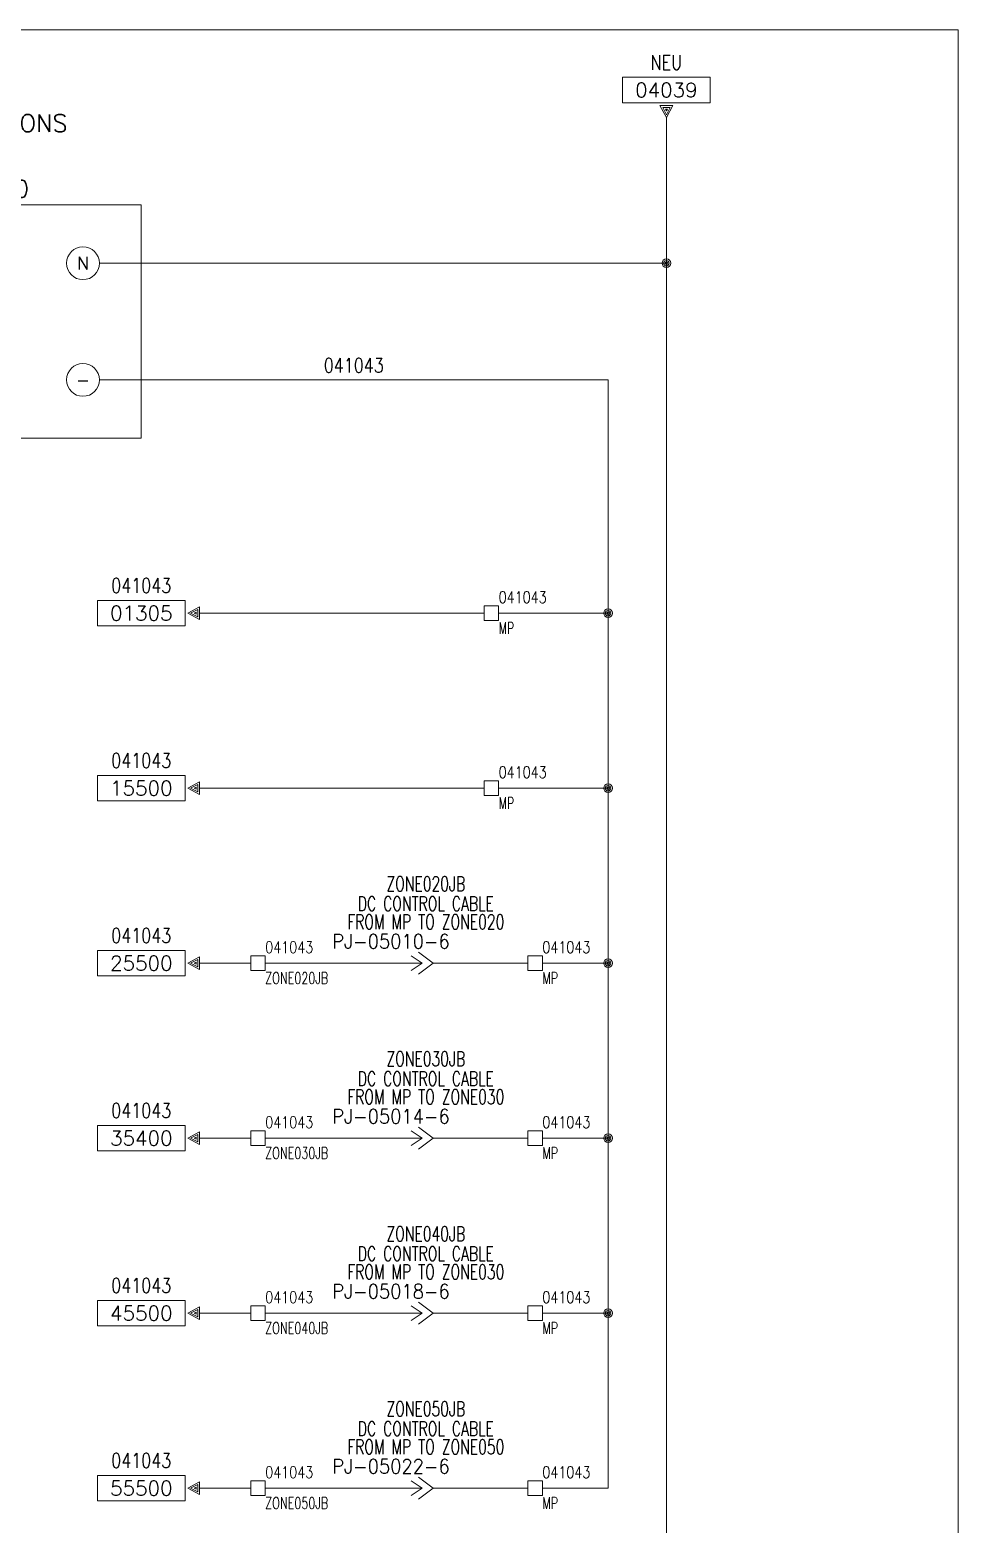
# Model space of a CAD drawing. Header units: inches. Extents: x 0 to 17, y 0 to 23.
# Drawn here: x 9.05 to 17, y 10.19 to 23 of the extents above; entities that cross this region are included whole.
import ezdxf
from ezdxf.enums import TextEntityAlignment as Align

# ---------------------------------------------------------------- set-up
doc = ezdxf.new("R2010")
doc.units = ezdxf.units.IN
doc.header["$MEASUREMENT"] = 0
doc.layers.get('0').update_dxf_attribs({"lineweight": 5})
for name, color, linetype, lineweight in [('DESC', 1, 'Continuous', 5), ('DESCCHILD', 1, 'Continuous', 5), ('LOC', 252, 'Continuous', 5), ('MISC', 2, 'Continuous', 5), ('SYMS', 7, 'Continuous', 5), ('TAGS', 2, 'Continuous', 5), ('TERMS', 2, 'Continuous', 5), ('Title_Block_Info', 2, 'Continuous', 5), ('WIRENO', 1, 'Continuous', 5), ('WIRES', 7, 'Continuous', 5), ('XREF', 1, 'Continuous', 5)]:
    doc.layers.add(name, color=color, linetype=linetype, lineweight=lineweight)
doc.layers.add('WIRENO_DEST', color=1, linetype='Continuous')
doc.styles.get("Standard").update_dxf_attribs({"font": 'romans.shx'})
doc.styles.add('WD', font='romans.shx')

# ---------------------------------------------------------------- blocks, each defined once
blk = doc.blocks.new('HA2D2')
for p, q in [((0.375, 0.344), (-0.375, 0.344)), ((-0.375, 0.344), (-0.375, 0.125)), ((0.375, 0.125), (0.375, 0.344)), ((-0.375, 0.125), (0.375, 0.125)), ((0.055, 0.102), (-0.055, 0.102)), ((-0.055, 0.102), (0, 0)), ((0, 0.023), (-0.031, 0.086)), ((-0.031, 0.086), (0.031, 0.086)), ((0, 0.055), (-0.008, 0.07)), ((-0.008, 0.07), (0.008, 0.07)), ((0, 0), (0.055, 0.102)), ((0.031, 0.086), (0, 0.023)), ((0.008, 0.07), (0, 0.055))]:
    blk.add_line(p, q)
at = {"style": 'WD', "width": 0.8, "flags": 8}
for tag, p in [('DESC1', (0, 0.722)), ('WIRENO', (0, 0.534))]:
    blk.add_attdef(tag, text='', height=0.125, dxfattribs=at).set_placement(p, align=Align.TOP_CENTER)
at = {"style": 'WD'}
blk.add_attdef('XREF', text='', height=0.125, dxfattribs=at).set_placement((0, 0.172), align=Align.CENTER)
at = {"style": 'WD', "flags": 1}
for tag, p in [('X8TERM01', (0, 0)), ('SIGCODE', (0.088, 0.066))]:
    blk.add_attdef(tag, p, '', height=0.01, dxfattribs=at)
blk = doc.blocks.new('WDDOT')
for radius in [0.0375, 0.0234, 0.0116]:
    blk.add_circle((0, 0), radius)
blk = doc.blocks.new('HPS11_24VDC_1PH_POWER_SUPPLY')
at = {"linetype": 'Continuous'}
blk.add_lwpolyline([(-1.5, 0.5), (1.5, 0.5), (1.5, -1.5), (-1.5, -1.5)], close=True, dxfattribs=at)
for centre in [(-1, 0), (1, 0), (-1, -1), (0, -1), (1, -1)]:
    blk.add_circle(centre, 0.141)
at = {"style": 'WD'}
for tag, p in [('LOC', (0, 1.312)), ('DESC1', (0, 1.125)), ('DESC2', (0, 0.938)), ('DESC3', (0, 0.75)), ('TAG1', (0, 0.562))]:
    blk.add_attdef(tag, text='', height=0.15, dxfattribs=at).set_placement(p, align=Align.CENTER)
blk.add_attdef('INST', (-0.25, 0.25), '', height=0.15, dxfattribs=at)
at = {"style": 'WD', "flags": 1}
for tag, p, height in [('X2TERM01', (-1, 0.141), 0.015), ('X2TERM05', (1, 0.141), 0.015), ('X4TERM01', (-1.141, 0), 0.015), ('X1TERM05', (1.141, 0), 0.015), ('FAMILY', (-0.062, -0.312), 0.01), ('MFG', (-0.062, -0.375), 0.01), ('ASSYCODE', (-0.062, -0.5), 0.01), ('CAT', (-0.062, -0.438), 0.01), ('X4TERM02', (-1.141, -1), 0.015), ('X1TERM04', (1.141, -1), 0.015), ('X8TERM02', (-1, -1.141), 0.015), ('X8TERM03', (0, -1.141), 0.015), ('X8TERM04', (1, -1.141), 0.015)]:
    blk.add_attdef(tag, p, '', height=height, dxfattribs=at)
at = {"linetype": 'Continuous', "style": 'WD'}
for tag, p in [('TERM01', (-1, 0)), ('TERM05', (1, 0)), ('TERM02', (-1, -1)), ('TERM03', (0, -1)), ('TERM04', (1, -1))]:
    blk.add_attdef(tag, text='', height=0.109, dxfattribs=at).set_placement(p, align=Align.MIDDLE)
blk = doc.blocks.new('HT0W01')
for p, q in [((-0.062, 0.062), (0.062, 0.062)), ((-0.062, -0.062), (-0.062, 0.062)), ((0.062, 0.062), (0.062, -0.062)), ((0.062, -0.062), (-0.062, -0.062))]:
    blk.add_line(p, q)
at = {"style": 'WD', "width": 0.7}
for tag, p in [('INST', (0.062, 0.214)), ('LOC', (0.062, -0.178))]:
    blk.add_attdef(tag, p, '', height=0.1, dxfattribs=at)
at = {"linetype": 'Continuous', "style": 'WD'}
for tag, p, width, flags in [('WIRENO', (0.062, 0.087), 0.8, 8), ('TAGSTRIP', (0.05, -0.297), 0.9, 8), ('CAT', (0.213, -0.406), 0.8, 1)]:
    blk.add_attdef(tag, p, '', height=0.1, dxfattribs=dict(at, width=width, flags=flags))
at = {"style": 'WD', "flags": 1}
for tag, p, height in [('X4TERM01', (-0.062, 0), 0.01), ('X4TERMDESC01', (-0.055, -0.023), 0.025), ('X2TERMDESC01', (-0.006, 0.029), 0.025), ('X2TERM01', (0, 0.062), 0.01), ('X1TERMDESC01', (0.039, 0.007), 0.025), ('X1TERM01', (0.062, 0), 0.01), ('X8TERM01', (0, -0.062), 0.01), ('X8TERMDESC01', (0, -0.054), 0.025)]:
    blk.add_attdef(tag, p, '', height=height, dxfattribs=at)
at = {"linetype": 'Continuous', "style": 'WD', "width": 0.8, "flags": 1}
blk.add_attdef('MFG', text='', height=0.1, dxfattribs=at).set_placement((0.088, -0.406), align=Align.RIGHT)
at = {"style": 'WD', "width": 0.7, "flags": 1}
blk.add_attdef('ASSYCODE', (0.062, -0.281), '', height=0.01, dxfattribs=at)
blk = doc.blocks.new('HC02PJ1')
for p, q in [((-0.031, 0), (-0.125, 0.062)), ((-0.031, 0), (-0.125, -0.062)), ((-0.031, 0), (-0.094, 0)), ((0.062, 0), (-0.062, 0.094)), ((0.062, 0), (-0.062, -0.094))]:
    blk.add_line(p, q)
at = {"style": 'WD', "width": 0.7}
for tag, p in [('INST', (0.146, 0.787)), ('LOC', (0, 0.618)), ('DESC1', (0, 0.448)), ('DESC2', (0, 0.292))]:
    blk.add_attdef(tag, text='', height=0.125, dxfattribs=at).set_placement(p, align=Align.CENTER)
at = {"style": 'WD', "width": 0.9}
blk.add_attdef('TAG2', text='', height=0.125, dxfattribs=at).set_placement((-0.016, 0.125), align=Align.RIGHT)
at = {"linetype": 'Continuous', "style": 'WD', "width": 0.9, "flags": 8}
blk.add_attdef('DELIM', text='', height=0.125, dxfattribs=at).set_placement((0.047, 0.125), align=Align.CENTER)
at = {"style": 'WD'}
for tag, p in [('X2LINK', (-0.062, 0.125)), ('X8LINK', (-0.062, -0.125))]:
    blk.add_attdef(tag, p, '', height=0.01, dxfattribs=at)
for tag, p, flags in [('FAMILY', (0.048, 0.121), 9), ('X4TERMDESC01', (-0.106, 0.021), 1), ('X4TERM01', (-0.094, 0), 1), ('X1TERMDESC01', (0.062, 0.021), 1), ('X1TERM01', (0.062, 0), 1)]:
    blk.add_attdef(tag, p, '', height=0.01, dxfattribs=dict(at, flags=flags))
at = {"linetype": 'Continuous', "style": 'WD', "width": 0.9, "flags": 8}
blk.add_attdef('TERM01', (0.109, 0.125), '', height=0.125, dxfattribs=at)
blk = doc.blocks.new('HA2S3')
for p, q in [((-0.125, 0.109), (-0.875, 0.109)), ((-0.875, 0.109), (-0.875, -0.109)), ((-0.125, 0.109), (-0.125, -0.109)), ((0, 0.055), (-0.102, 0)), ((-0.102, 0), (0, -0.055)), ((-0.078, 0), (-0.016, 0.031)), ((-0.016, -0.031), (-0.078, 0)), ((-0.047, 0), (-0.031, 0.008)), ((-0.031, -0.008), (-0.047, 0)), ((-0.031, 0.008), (-0.031, -0.008)), ((-0.016, 0.031), (-0.016, -0.031)), ((0, -0.055), (0, 0.055)), ((-0.875, -0.109), (-0.125, -0.109))]:
    blk.add_line(p, q)
at = {"style": 'WD', "width": 0.8, "flags": 8}
for tag, p in [('DESC1', (-0.5, 0.487)), ('WIRENO', (-0.5, 0.3))]:
    blk.add_attdef(tag, text='', height=0.125, dxfattribs=at).set_placement(p, align=Align.TOP_CENTER)
at = {"style": 'WD'}
blk.add_attdef('XREF', text='', height=0.125, dxfattribs=at).set_placement((-0.5, -0.062), align=Align.CENTER)
at = {"style": 'WD', "flags": 1}
for tag, p in [('SIGCODE', (-0.099, 0.066)), ('X1TERM01', (0, 0))]:
    blk.add_attdef(tag, p, '', height=0.01, dxfattribs=at)
blk = doc.blocks.new('WD_WNH')
at = {"linetype": 'Continuous', "style": 'WD', "width": 0.8}
blk.add_attdef('WIRENO', text='', height=0.125, dxfattribs=at).set_placement((0, 0.0625), align=Align.CENTER)
blk = doc.blocks.new('TB_P')
at = {"color": 5, "linetype": 'Continuous'}
blk.add_lwpolyline([(0, 0), (17, 0), (17, 23), (0, 23)], close=True, dxfattribs=at)
at = {"color": 2, "linetype": 'Continuous', "style": 'WD', "flags": 1}
for tag, p in [('REV1_NO', (1.734, 3.29)), ('REV1_BY', (7.303, 3.29)), ('REV1_DATE', (9.562, 3.29)), ('REV2_NO', (1.734, 3.04)), ('REV2_BY', (7.303, 3.04)), ('REV2_DATE', (9.562, 3.04)), ('REV3_NO', (1.734, 2.79)), ('REV3_BY', (7.303, 2.79)), ('REV3_DATE', (9.562, 2.79)), ('REV4_NO', (1.734, 2.54)), ('REV4_BY', (7.303, 2.54)), ('REV4_DATE', (9.562, 2.54)), ('REV5_NO', (1.734, 2.29)), ('REV5_BY', (7.303, 2.29)), ('REV5_DATE', (9.562, 2.29)), ('REV6_NO', (1.734, 2.04)), ('REV6_BY', (7.303, 2.04)), ('REV6_DATE', (9.562, 2.04)), ('REV7_NO', (1.734, 1.79)), ('REV7_BY', (7.303, 1.79)), ('REV7_DATE', (9.562, 1.79)), ('REV8_NO', (1.734, 1.54)), ('REV8_BY', (7.303, 1.54)), ('REV8_DATE', (9.562, 1.54)), ('REV9_NO', (1.734, 1.29)), ('REV9_BY', (7.303, 1.29)), ('REV9_DATE', (9.562, 1.29))]:
    blk.add_attdef(tag, text='', height=0.15, dxfattribs=at).set_placement(p, align=Align.MIDDLE_CENTER)
for tag, p in [('REV1_CHANGE', (2.292, 3.29)), ('REV2_CHANGE', (2.292, 3.04)), ('REV3_CHANGE', (2.292, 2.79)), ('REV4_CHANGE', (2.292, 2.54)), ('REV5_CHANGE', (2.292, 2.29)), ('REV6_CHANGE', (2.292, 2.04)), ('REV7_CHANGE', (2.292, 1.79)), ('REV8_CHANGE', (2.292, 1.54)), ('REV9_CHANGE', (2.292, 1.29))]:
    blk.add_attdef(tag, text='', height=0.15, dxfattribs=at).set_placement(p, align=Align.MIDDLE_LEFT)
at = {"layer": 'Title_Block_Info', "ltscale": 0.1}
for tag, p in [('CUSTOMER', (6.842, 0.833)), ('JOB DESCRIPTION LINE', (6.842, 0.5)), ('DRAWING DESCRIPTION', (6.842, 0.167))]:
    blk.add_attdef(tag, text='', height=0.15, dxfattribs=at).set_placement(p, align=Align.MIDDLE_LEFT)
at = {"layer": 'Title_Block_Info', "ltscale": 0.1, "style": 'WD'}
for tag, p in [('JOB #', (12.752, 0.833)), ('SEC. NO.', (14.75, 0.833)), ('SHT. NO.', (16.312, 0.833)), ('NAME', (12.795, 0.5)), ('REV', (16.194, 0.5))]:
    blk.add_attdef(tag, text='', height=0.125, dxfattribs=at).set_placement(p, align=Align.MIDDLE_CENTER)
blk.add_attdef('DATE', text='', height=0.125, dxfattribs=at).set_placement((15.188, 0.5), align=Align.MIDDLE_RIGHT)
blk.add_attdef('FILE NUMBER', text='', height=0.125, dxfattribs=at).set_placement((12.591, 0.167), align=Align.MIDDLE_LEFT)

msp = doc.modelspace()

# ---------------------------------------------------------------- linework, layer by layer
at = {"layer": 'WIRES'}
for p, q in [((14.5, 22.25), (14.5, 2.25)), ((9.641, 21), (14.5, 21)), ((9.641, 20), (14, 20)), ((14, 20), (14, 17.5)), ((12.938, 18), (10.5, 18)), ((13.062, 18), (14, 18)), ((14, 17.5), (14, 10.5)), ((12.938, 16.5), (10.5, 16.5)), ((13.062, 16.5), (14, 16.5)), ((10.5, 15), (10.938, 15)), ((11.062, 15), (12.344, 15)), ((12.5, 15), (13.312, 15)), ((13.437, 15), (14, 15)), ((10.5, 13.5), (10.938, 13.5)), ((11.062, 13.5), (12.344, 13.5)), ((12.5, 13.5), (13.312, 13.5)), ((12.5, 13.5), (13.312, 13.5)), ((13.437, 13.5), (14, 13.5)), ((10.5, 12), (10.938, 12)), ((11.062, 12), (12.344, 12)), ((12.5, 12), (13.312, 12)), ((12.5, 12), (13.312, 12)), ((13.437, 12), (14, 12)), ((10.5, 10.5), (10.938, 10.5)), ((11.062, 10.5), (12.344, 10.5)), ((12.5, 10.5), (13.312, 10.5)), ((12.5, 10.5), (13.312, 10.5)), ((12.5, 10.5), (13.312, 10.5)), ((13.437, 10.5), (14, 10.5))]:
    msp.add_line(p, q, dxfattribs=at)

# ---------------------------------------------------------------- block references
msp.add_blockref('TB_P', (0, 0))
at = {"layer": 'SYMS'}
ref = msp.add_blockref('HA2D2', (14.5, 22.25), dxfattribs=at)
ref.add_attrib('XREF', '04039', dxfattribs={"layer": 'XREF', "height": 0.125, "style": 'WD'}).set_placement((14.5, 22.422), align=Align.CENTER)
ref.add_attrib('WIRENO', 'NEU', dxfattribs={"layer": 'WIRENO_DEST', "height": 0.125, "style": 'WD', "width": 0.8, "flags": 8}).set_placement((14.5, 22.784), align=Align.TOP_CENTER)
ref = msp.add_blockref('HPS11_24VDC_1PH_POWER_SUPPLY', (8.5, 21), dxfattribs=at)
ref.add_attrib('TAG1', 'PS-04130', dxfattribs={"layer": 'TAGS', "height": 0.15, "style": 'WD'}).set_placement((8.5, 21.562), align=Align.CENTER)
ref.add_attrib('DESC3', 'SUPPLY', dxfattribs={"layer": 'DESC', "height": 0.15, "style": 'WD'}).set_placement((8.5, 21.75), align=Align.CENTER)
ref.add_attrib('DESC2', 'POWER', dxfattribs={"layer": 'DESC', "height": 0.15, "style": 'WD'}).set_placement((8.5, 21.938), align=Align.CENTER)
ref.add_attrib('DESC1', 'COMMUNICATIONS', dxfattribs={"layer": 'DESC', "height": 0.15, "style": 'WD'}).set_placement((8.5, 22.125), align=Align.CENTER)
ref.add_attrib('LOC', 'MP', dxfattribs={"layer": 'LOC', "height": 0.15, "style": 'WD'}).set_placement((8.5, 22.312), align=Align.CENTER)
ref.add_attrib('TERM01', 'L', dxfattribs={"layer": 'TERMS', "linetype": 'Continuous', "height": 0.109, "style": 'WD'}).set_placement((7.5, 21), align=Align.MIDDLE)
ref.add_attrib('TERM02', '+', dxfattribs={"layer": 'TERMS', "linetype": 'Continuous', "height": 0.109, "style": 'WD'}).set_placement((7.5, 20), align=Align.MIDDLE)
ref.add_attrib('TERM03', 'G', dxfattribs={"layer": 'TERMS', "linetype": 'Continuous', "height": 0.109, "style": 'WD'}).set_placement((8.5, 20), align=Align.MIDDLE)
ref.add_attrib('TERM04', '-', dxfattribs={"layer": 'TERMS', "linetype": 'Continuous', "height": 0.109, "style": 'WD'}).set_placement((9.5, 20), align=Align.MIDDLE)
ref.add_attrib('TERM05', 'N', dxfattribs={"layer": 'TERMS', "linetype": 'Continuous', "height": 0.109, "style": 'WD'}).set_placement((9.5, 21), align=Align.MIDDLE)
for p in [(14.5, 21), (14, 18), (14, 16.5), (14, 15), (14, 13.5), (14, 12)]:
    msp.add_blockref('WDDOT', p, dxfattribs=at)
ref = msp.add_blockref('HA2S3', (10.5, 18), dxfattribs=at)
ref.add_attrib('XREF', '01305', dxfattribs={"layer": 'XREF', "height": 0.125, "style": 'WD'}).set_placement((10, 17.938), align=Align.CENTER)
ref.add_attrib('WIRENO', '041043', dxfattribs={"layer": 'WIRENO', "height": 0.125, "style": 'WD', "width": 0.8, "flags": 8}).set_placement((10, 18.3), align=Align.TOP_CENTER)
ref = msp.add_blockref('HT0W01', (13, 18), dxfattribs=at)
ref.add_attrib('WIRENO', '041043', (13.062, 18.087), dxfattribs={"layer": 'WIRENO', "linetype": 'Continuous', "height": 0.1, "style": 'WD', "width": 0.8, "flags": 8})
ref.add_attrib('LOC', 'MP', (13.062, 17.822), dxfattribs={"layer": 'LOC', "height": 0.1, "style": 'WD', "width": 0.7})
ref = msp.add_blockref('HA2S3', (10.5, 16.5), dxfattribs=at)
ref.add_attrib('XREF', '15500', dxfattribs={"layer": 'XREF', "height": 0.125, "style": 'WD'}).set_placement((10, 16.438), align=Align.CENTER)
ref.add_attrib('WIRENO', '041043', dxfattribs={"layer": 'WIRENO', "height": 0.125, "style": 'WD', "width": 0.8, "flags": 8}).set_placement((10, 16.8), align=Align.TOP_CENTER)
ref = msp.add_blockref('HT0W01', (13, 16.5), dxfattribs=at)
ref.add_attrib('WIRENO', '041043', (13.062, 16.587), dxfattribs={"layer": 'WIRENO', "linetype": 'Continuous', "height": 0.1, "style": 'WD', "width": 0.8, "flags": 8})
ref.add_attrib('LOC', 'MP', (13.062, 16.322), dxfattribs={"layer": 'LOC', "height": 0.1, "style": 'WD', "width": 0.7})
ref = msp.add_blockref('HC02PJ1', (12.438, 15), dxfattribs=at)
ref.add_attrib('DESC1', 'DC CONTROL CABLE', dxfattribs={"layer": 'DESCCHILD', "height": 0.125, "style": 'WD', "width": 0.7}).set_placement((12.438, 15.448), align=Align.CENTER)
ref.add_attrib('DESC2', 'FROM MP TO ZONE020', dxfattribs={"layer": 'DESCCHILD', "height": 0.125, "style": 'WD', "width": 0.7}).set_placement((12.438, 15.292), align=Align.CENTER)
ref.add_attrib('LOC', 'ZONE020JB', dxfattribs={"layer": 'LOC', "height": 0.125, "style": 'WD', "width": 0.7}).set_placement((12.438, 15.618), align=Align.CENTER)
ref.add_attrib('TERM01', '6', (12.547, 15.125), dxfattribs={"layer": 'TERMS', "linetype": 'Continuous', "height": 0.125, "style": 'WD', "width": 0.9, "flags": 8})
ref.add_attrib('TAG2', 'PJ-05010', dxfattribs={"layer": 'TAGS', "height": 0.125, "style": 'WD', "width": 0.9}).set_placement((12.422, 15.125), align=Align.RIGHT)
ref.add_attrib('DELIM', '-', dxfattribs={"layer": 'MISC', "linetype": 'Continuous', "height": 0.125, "style": 'WD', "width": 0.9, "flags": 8}).set_placement((12.484, 15.125), align=Align.CENTER)
ref = msp.add_blockref('HA2S3', (10.5, 15), dxfattribs=at)
ref.add_attrib('XREF', '25500', dxfattribs={"layer": 'XREF', "height": 0.125, "style": 'WD'}).set_placement((10, 14.937), align=Align.CENTER)
ref.add_attrib('WIRENO', '041043', dxfattribs={"layer": 'WIRENO', "height": 0.125, "style": 'WD', "width": 0.8, "flags": 8}).set_placement((10, 15.3), align=Align.TOP_CENTER)
ref = msp.add_blockref('HT0W01', (11, 15), dxfattribs=at)
ref.add_attrib('WIRENO', '041043', (11.062, 15.087), dxfattribs={"layer": 'WIRENO', "linetype": 'Continuous', "height": 0.1, "style": 'WD', "width": 0.8, "flags": 8})
ref.add_attrib('LOC', 'ZONE020JB', (11.062, 14.822), dxfattribs={"layer": 'LOC', "height": 0.1, "style": 'WD', "width": 0.7})
ref = msp.add_blockref('HT0W01', (13.375, 15), dxfattribs=at)
ref.add_attrib('WIRENO', '041043', (13.437, 15.087), dxfattribs={"layer": 'WIRENO', "linetype": 'Continuous', "height": 0.1, "style": 'WD', "width": 0.8, "flags": 8})
ref.add_attrib('LOC', 'MP', (13.437, 14.822), dxfattribs={"layer": 'LOC', "height": 0.1, "style": 'WD', "width": 0.7})
ref = msp.add_blockref('HC02PJ1', (12.438, 13.5), dxfattribs=at)
ref.add_attrib('DESC1', 'DC CONTROL CABLE', dxfattribs={"layer": 'DESCCHILD', "height": 0.125, "style": 'WD', "width": 0.7}).set_placement((12.438, 13.948), align=Align.CENTER)
ref.add_attrib('DESC2', 'FROM MP TO ZONE030', dxfattribs={"layer": 'DESCCHILD', "height": 0.125, "style": 'WD', "width": 0.7}).set_placement((12.438, 13.792), align=Align.CENTER)
ref.add_attrib('LOC', 'ZONE030JB', dxfattribs={"layer": 'LOC', "height": 0.125, "style": 'WD', "width": 0.7}).set_placement((12.438, 14.118), align=Align.CENTER)
ref.add_attrib('TERM01', '6', (12.547, 13.625), dxfattribs={"layer": 'TERMS', "linetype": 'Continuous', "height": 0.125, "style": 'WD', "width": 0.9, "flags": 8})
ref.add_attrib('TAG2', 'PJ-05014', dxfattribs={"layer": 'TAGS', "height": 0.125, "style": 'WD', "width": 0.9}).set_placement((12.422, 13.625), align=Align.RIGHT)
ref.add_attrib('DELIM', '-', dxfattribs={"layer": 'MISC', "linetype": 'Continuous', "height": 0.125, "style": 'WD', "width": 0.9, "flags": 8}).set_placement((12.484, 13.625), align=Align.CENTER)
ref = msp.add_blockref('HA2S3', (10.5, 13.5), dxfattribs=at)
ref.add_attrib('XREF', '35400', dxfattribs={"layer": 'XREF', "height": 0.125, "style": 'WD'}).set_placement((10, 13.437), align=Align.CENTER)
ref.add_attrib('WIRENO', '041043', dxfattribs={"layer": 'WIRENO', "height": 0.125, "style": 'WD', "width": 0.8, "flags": 8}).set_placement((10, 13.8), align=Align.TOP_CENTER)
ref = msp.add_blockref('HT0W01', (11, 13.5), dxfattribs=at)
ref.add_attrib('WIRENO', '041043', (11.062, 13.587), dxfattribs={"layer": 'WIRENO', "linetype": 'Continuous', "height": 0.1, "style": 'WD', "width": 0.8, "flags": 8})
ref.add_attrib('LOC', 'ZONE030JB', (11.062, 13.322), dxfattribs={"layer": 'LOC', "height": 0.1, "style": 'WD', "width": 0.7})
ref = msp.add_blockref('HT0W01', (13.375, 13.5), dxfattribs=at)
ref.add_attrib('WIRENO', '041043', (13.437, 13.587), dxfattribs={"layer": 'WIRENO', "linetype": 'Continuous', "height": 0.1, "style": 'WD', "width": 0.8, "flags": 8})
ref.add_attrib('LOC', 'MP', (13.437, 13.322), dxfattribs={"layer": 'LOC', "height": 0.1, "style": 'WD', "width": 0.7})
ref = msp.add_blockref('HC02PJ1', (12.438, 12), dxfattribs=at)
ref.add_attrib('DESC1', 'DC CONTROL CABLE', dxfattribs={"layer": 'DESCCHILD', "height": 0.125, "style": 'WD', "width": 0.7}).set_placement((12.438, 12.448), align=Align.CENTER)
ref.add_attrib('DESC2', 'FROM MP TO ZONE030', dxfattribs={"layer": 'DESCCHILD', "height": 0.125, "style": 'WD', "width": 0.7}).set_placement((12.438, 12.292), align=Align.CENTER)
ref.add_attrib('LOC', 'ZONE040JB', dxfattribs={"layer": 'LOC', "height": 0.125, "style": 'WD', "width": 0.7}).set_placement((12.438, 12.618), align=Align.CENTER)
ref.add_attrib('TERM01', '6', (12.547, 12.125), dxfattribs={"layer": 'TERMS', "linetype": 'Continuous', "height": 0.125, "style": 'WD', "width": 0.9, "flags": 8})
ref.add_attrib('TAG2', 'PJ-05018', dxfattribs={"layer": 'TAGS', "height": 0.125, "style": 'WD', "width": 0.9}).set_placement((12.422, 12.125), align=Align.RIGHT)
ref.add_attrib('DELIM', '-', dxfattribs={"layer": 'MISC', "linetype": 'Continuous', "height": 0.125, "style": 'WD', "width": 0.9, "flags": 8}).set_placement((12.484, 12.125), align=Align.CENTER)
ref = msp.add_blockref('HA2S3', (10.5, 12), dxfattribs=at)
ref.add_attrib('XREF', '45500', dxfattribs={"layer": 'XREF', "height": 0.125, "style": 'WD'}).set_placement((10, 11.937), align=Align.CENTER)
ref.add_attrib('WIRENO', '041043', dxfattribs={"layer": 'WIRENO', "height": 0.125, "style": 'WD', "width": 0.8, "flags": 8}).set_placement((10, 12.3), align=Align.TOP_CENTER)
ref = msp.add_blockref('HT0W01', (11, 12), dxfattribs=at)
ref.add_attrib('WIRENO', '041043', (11.062, 12.087), dxfattribs={"layer": 'WIRENO', "linetype": 'Continuous', "height": 0.1, "style": 'WD', "width": 0.8, "flags": 8})
ref.add_attrib('LOC', 'ZONE040JB', (11.062, 11.822), dxfattribs={"layer": 'LOC', "height": 0.1, "style": 'WD', "width": 0.7})
ref = msp.add_blockref('HT0W01', (13.375, 12), dxfattribs=at)
ref.add_attrib('WIRENO', '041043', (13.437, 12.087), dxfattribs={"layer": 'WIRENO', "linetype": 'Continuous', "height": 0.1, "style": 'WD', "width": 0.8, "flags": 8})
ref.add_attrib('LOC', 'MP', (13.437, 11.822), dxfattribs={"layer": 'LOC', "height": 0.1, "style": 'WD', "width": 0.7})
ref = msp.add_blockref('HC02PJ1', (12.438, 10.5), dxfattribs=at)
ref.add_attrib('DESC1', 'DC CONTROL CABLE', dxfattribs={"layer": 'DESCCHILD', "height": 0.125, "style": 'WD', "width": 0.7}).set_placement((12.438, 10.948), align=Align.CENTER)
ref.add_attrib('DESC2', 'FROM MP TO ZONE050', dxfattribs={"layer": 'DESCCHILD', "height": 0.125, "style": 'WD', "width": 0.7}).set_placement((12.438, 10.792), align=Align.CENTER)
ref.add_attrib('LOC', 'ZONE050JB', dxfattribs={"layer": 'LOC', "height": 0.125, "style": 'WD', "width": 0.7}).set_placement((12.438, 11.118), align=Align.CENTER)
ref.add_attrib('TERM01', '6', (12.547, 10.625), dxfattribs={"layer": 'TERMS', "linetype": 'Continuous', "height": 0.125, "style": 'WD', "width": 0.9, "flags": 8})
ref.add_attrib('TAG2', 'PJ-05022', dxfattribs={"layer": 'TAGS', "height": 0.125, "style": 'WD', "width": 0.9}).set_placement((12.422, 10.625), align=Align.RIGHT)
ref.add_attrib('DELIM', '-', dxfattribs={"layer": 'MISC', "linetype": 'Continuous', "height": 0.125, "style": 'WD', "width": 0.9, "flags": 8}).set_placement((12.484, 10.625), align=Align.CENTER)
ref = msp.add_blockref('HA2S3', (10.5, 10.5), dxfattribs=at)
ref.add_attrib('XREF', '55500', dxfattribs={"layer": 'XREF', "height": 0.125, "style": 'WD'}).set_placement((10, 10.437), align=Align.CENTER)
ref.add_attrib('WIRENO', '041043', dxfattribs={"layer": 'WIRENO', "height": 0.125, "style": 'WD', "width": 0.8, "flags": 8}).set_placement((10, 10.8), align=Align.TOP_CENTER)
ref = msp.add_blockref('HT0W01', (11, 10.5), dxfattribs=at)
ref.add_attrib('WIRENO', '041043', (11.062, 10.587), dxfattribs={"layer": 'WIRENO', "linetype": 'Continuous', "height": 0.1, "style": 'WD', "width": 0.8, "flags": 8})
ref.add_attrib('LOC', 'ZONE050JB', (11.062, 10.322), dxfattribs={"layer": 'LOC', "height": 0.1, "style": 'WD', "width": 0.7})
ref = msp.add_blockref('HT0W01', (13.375, 10.5), dxfattribs=at)
ref.add_attrib('WIRENO', '041043', (13.437, 10.587), dxfattribs={"layer": 'WIRENO', "linetype": 'Continuous', "height": 0.1, "style": 'WD', "width": 0.8, "flags": 8})
ref.add_attrib('LOC', 'MP', (13.437, 10.322), dxfattribs={"layer": 'LOC', "height": 0.1, "style": 'WD', "width": 0.7})
at = {"layer": 'WIRENO'}
ref = msp.add_blockref('WD_WNH', (11.82, 20), dxfattribs=at)
ref.add_attrib('WIRENO', '041043', dxfattribs={"linetype": 'Continuous', "height": 0.125, "style": 'WD', "width": 0.8}).set_placement((11.82, 20.062), align=Align.CENTER)

doc.saveas('drawing.dxf')
